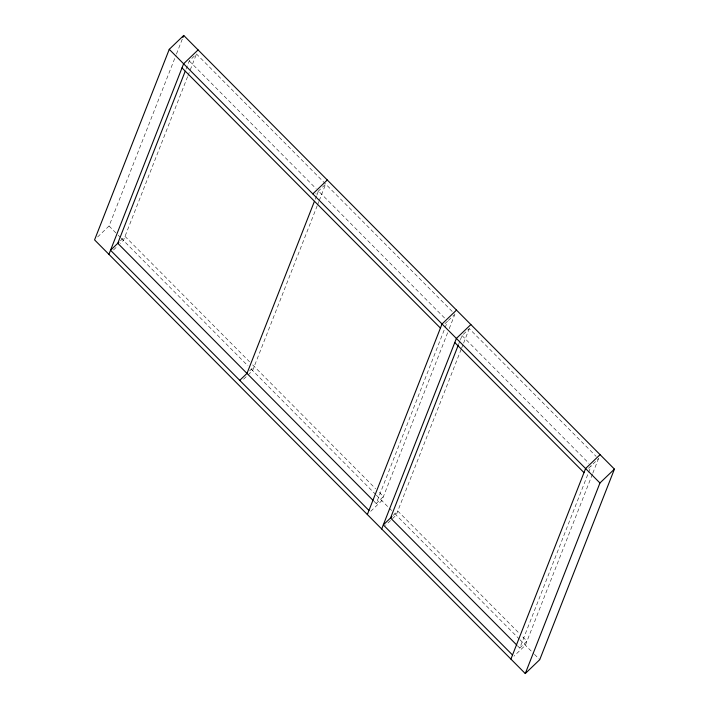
<?xml version="1.0" encoding="UTF-8"?>
<svg xmlns="http://www.w3.org/2000/svg" width="709" height="709" viewBox="0 0 709 709"><rect width="100%" height="100%" fill="white"/><g stroke="black" fill="none" stroke-linecap="round" stroke-linejoin="round"><path stroke-width="0.53" stroke-dasharray="3.54 2.66" d="M97.62 236.966L109.053 226.011L176.062 55.018M176.47 53.99L182.523 38.543M186.015 69.181L189.25 60.939L196.482 53.99L454.123 313.405M187.601 76.661L123.41 240.466L120.362 243.382M188 75.659L196.482 53.99M315.221 199.273L316.436 196.189M316.843 195.152L318.456 191.031L445.332 318.784M317.215 205.734L252.617 370.559L241.946 380.786M317.614 204.697L318.828 201.613M319.236 200.576L325.697 184.092L315.789 193.592M373.856 501.157L376.187 503.514L447.255 322.161M447.636 332.743L381.823 500.66L370.399 511.614M449.24 328.639L454.903 314.193M458.785 343.83L459.999 340.737M460.407 339.708L462.02 335.587L469.261 328.648L596.136 456.392M461.187 349.253L396.18 515.115L385.51 525.342M461.577 348.252L463.199 344.104M463.597 343.103L469.261 328.648M517.419 645.713L519.75 648.061L591.226 465.689M592.396 474.224L525.387 645.217L513.963 656.171M592.804 473.195L599.663 455.683M120.441 240.759L125.014 236.372L249.55 361.767M113.502 249.958L116.551 247.042M249.648 370.86L254.221 366.473M444.995 323.685L448.044 320.769M448.389 320.441L454.177 314.885M376.187 503.514L383.427 496.575L378.757 491.869M393.211 515.408L397.784 511.029L519.21 633.288M588.559 468.241L598.467 458.75M519.75 648.061L526.991 641.122L522.32 636.425M189.25 60.939L316.117 188.683M462.02 335.587L588.895 463.331M252.661 364.905L375.646 488.731M109.053 226.011L117.366 234.378M118.119 235.14L120.388 237.418M121.142 238.18L247.946 365.862M251.057 368.99L375.602 494.395M376.382 495.174L388.629 507.511M389.383 508.264L391.652 510.551M394.674 513.591L519.165 638.942M519.945 639.731L533.7 653.583M534.462 654.345L539.744 659.671"/><path stroke-width="1.06" d="M169.256 49.329L94.572 239.89L525.272 673.55L539.744 659.671L614.428 469.11L183.728 35.45L169.256 49.329L599.947 482.989L525.272 673.55M182.922 37.506L183.728 35.45M108.929 254.345L183.613 63.783L198.086 49.905M185.209 71.237L117.774 243.311L373.076 500.377M246.98 373.413L314.415 201.338M367.351 514.539L442.026 323.986L456.507 310.099M381.699 528.994L456.383 338.441L470.865 324.562M458.386 344.858L390.544 517.969L516.639 644.933M510.914 659.095L585.59 468.534L600.071 454.655M118.917 242.221L110.533 250.25L368.946 510.453M312.82 193.885L327.301 180.006M239.739 380.352L247.361 373.049M391.997 516.577L383.303 524.908L512.518 655.01M599.947 482.989L614.428 469.11M182.009 67.878L440.422 328.072M454.779 342.527L583.986 472.628"/></g></svg>
